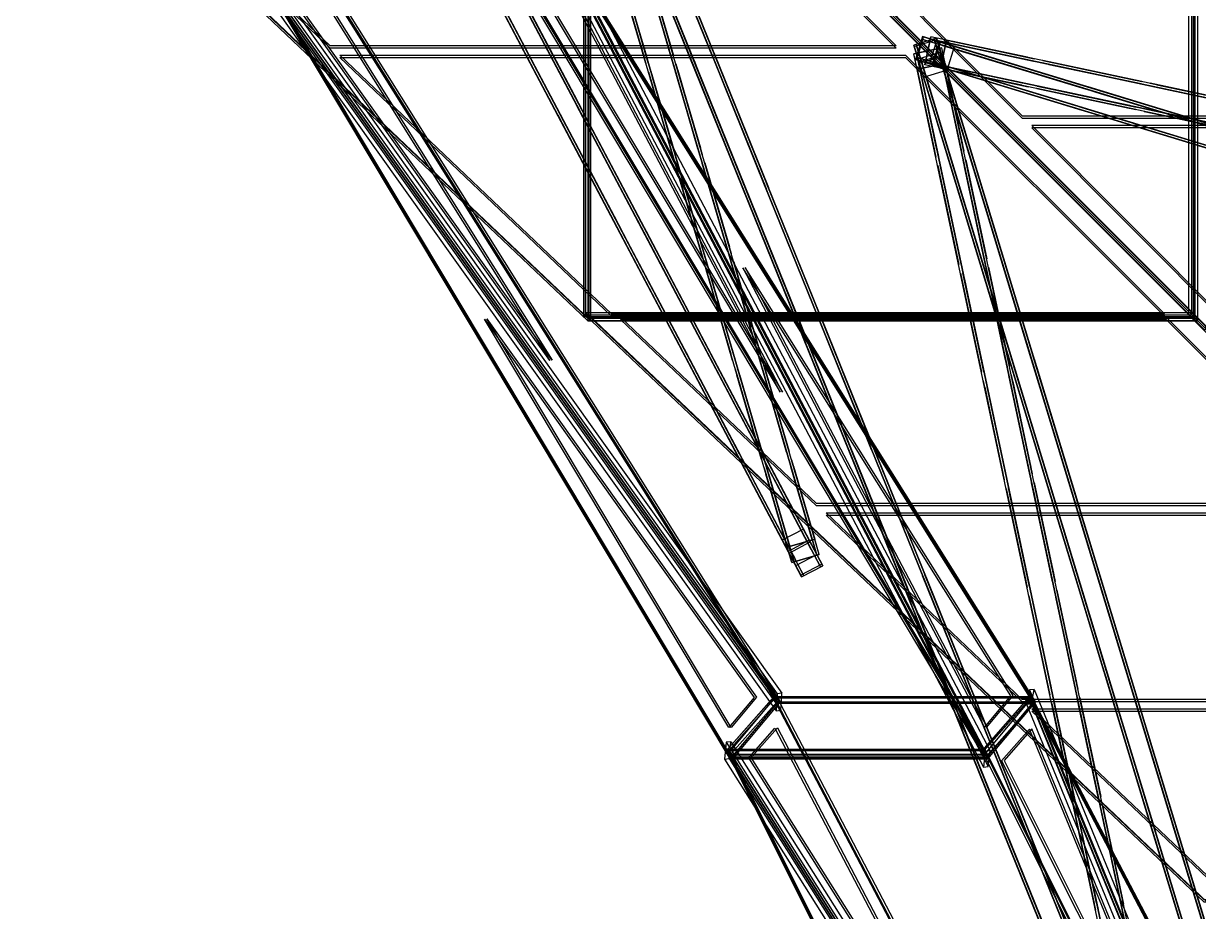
# Model space of a CAD drawing. Header units: millimetres. Extents: x -52000 to 48850, y -48850 to 51750.
# Drawn here: x -38587 to -31200, y 27494 to 33072 of the extents above; entities that cross this region are included whole.
import ezdxf

# ---------------------------------------------------------------- set-up
doc = ezdxf.new("R2010")
doc.units = ezdxf.units.MM
doc.layers.add('D-STR-STRC', color=7, linetype='Continuous', lineweight=25)

msp = doc.modelspace()

# ---------------------------------------------------------------- linework, layer by layer
at = {"layer": 'D-STR-STRC'}
for points in [[(-38100.8, 38218.2), (-38016.4, 38058.5), (-33576.7, 29658.8), (-33661.1, 29818.5)], [(-38086.7, 38225.7), (-38002.2, 38066), (-33562.6, 29666.3), (-33647, 29826)], [(-38219.3, 38155.6), (-38134.9, 37995.9), (-33695.2, 29596.2), (-33779.6, 29755.9)], [(-38205.1, 38163.1), (-38120.7, 38003.3), (-33681, 29603.7), (-33765.5, 29763.4)], [(-35281.1, 35399.7), (-35224.3, 35259.3), (-31240.5, 25418.6), (-31297.3, 25559)], [(-35266.3, 35405.7), (-35209.4, 35265.3), (-31225.6, 25424.6), (-31282.5, 25565)], [(-35405.3, 35349.4), (-35348.5, 35209), (-31364.7, 25368.3), (-31421.5, 25508.7)], [(-35390.5, 35355.4), (-35333.6, 35215), (-31349.8, 25374.3), (-31406.7, 25514.7)], [(-33600.1, 29731.9), (-33600.1, 29731.9), (-35236.3, 35328.1), (-35236.3, 35328.1)], [(-33742.1, 29690.3), (-33742.1, 29690.3), (-35378.4, 35286.6), (-35378.4, 35286.6)], [(-35066, 35066), (-35066, 31230.9), (-31230.9, 31230.9), (-31230.9, 35066)], [(-35055.1, 35055.1), (-35055.1, 31242.2), (-35035.1, 31242.2), (-35035.1, 35055.1)], [(-31242.2, 35055.1), (-35055.1, 35055.1), (-31165.2, 31165.2), (-27552.3, 31165.2)], [(-31242.2, 35040.2), (-35055.1, 35040.2), (-31165.2, 31150.3), (-27552.3, 31150.3)], [(-35054.4, 35054.4), (-35054.4, 31242.9), (-31242.9, 31242.9), (-31242.9, 35054.4)], [(-35039.5, 35039.5), (-35039.5, 31204.3), (-35019.5, 31204.3), (-35019.5, 35039.5)], [(-35038.8, 35038.8), (-35038.8, 31205), (-31205, 31205), (-31205, 35038.8)], [(-35033.9, 35033.9), (-35033.9, 31223.5), (-31223.5, 31223.5), (-31223.5, 35033.9)], [(-31242.2, 31242.2), (-31242.2, 35055.1), (-31262.2, 35055.1), (-31262.2, 31242.2)], [(-31204.3, 31204.3), (-31204.3, 35039.5), (-31224.3, 35039.5), (-31224.3, 31204.3)], [(-38586.9, 34586.7), (-34571.7, 34586.7), (-31204.3, 31219.3), (-35039.5, 31219.3)], [(-38586.9, 34571.7), (-34571.7, 34571.7), (-31204.3, 31204.3), (-35039.5, 31204.3)], [(-38367.5, 34557.2), (-34730.6, 34557.2), (-33101.8, 32932.5), (-36660, 32932.5)], [(-38367.5, 34542.2), (-34730.6, 34542.2), (-33101.8, 32917.5), (-36660, 32917.5)], [(-34594.4, 33703.4), (-34559, 33615.9), (-34255.5, 32866.2)], [(-34590, 33692.5), (-34286.5, 32942.8), (-34251, 32855.3)], [(-34579.6, 33709.4), (-34544.1, 33621.9), (-34240.7, 32872.2)], [(-34575.1, 33698.5), (-34271.6, 32948.8), (-34236.2, 32861.3)], [(-30169.8, 33727.9), (-33541.3, 33727.9), (-32309, 32492.4), (-28994.7, 32492.4)], [(-30169.8, 33712.9), (-33541.3, 33712.9), (-32309, 32477.5), (-28994.7, 32477.5)], [(-37025.7, 33268), (-36864.5, 33624.6), (-33845.4, 28809.4)], [(-37010.6, 33269.7), (-36849.3, 33626.3), (-33830.2, 28811.1)], [(-35259.7, 33622.9), (-35420.9, 33266.3), (-32539.3, 28451.1)], [(-35244.5, 33624.6), (-35405.7, 33268), (-32524.1, 28452.8)], [(-35259.7, 33623.2), (-32539.3, 28451.4), (-32240.5, 28808)], [(-35244.5, 33624.6), (-32524.1, 28452.8), (-32225.4, 28809.4)], [(-34718.6, 33653.1), (-34683.2, 33565.6), (-34379.7, 32816)], [(-34714.2, 33642.2), (-34410.7, 32892.5), (-34375.3, 32805)], [(-34703.8, 33659.1), (-34668.3, 33571.6), (-34364.9, 32822)], [(-34699.3, 33648.2), (-34395.9, 32898.5), (-34360.4, 32811)], [(-36932, 33274.2), (-36848.2, 33459.6), (-35278.3, 30955.7)], [(-36916.9, 33275.9), (-36833, 33461.3), (-35263.1, 30957.4)], [(-35245, 33445), (-35328.8, 33259.6), (-33830.4, 30755.7)], [(-35229.8, 33446.7), (-35313.6, 33261.2), (-33815.2, 30757.3)], [(-34686, 32861.6), (-34840.6, 33390.3), (-34840.6, 33390.3)], [(-34670.7, 32866.1), (-34825.2, 33394.8), (-34825.2, 33394.8)], [(-34528.6, 32907.6), (-34683.2, 33436.3), (-34683.2, 33436.3)], [(-34516.8, 32867.3), (-34516.8, 32867.3), (-34671.4, 33396)], [(-34513.3, 32912.1), (-34667.8, 33440.8), (-34667.8, 33440.8)], [(-34501.5, 32871.8), (-34501.5, 32871.8), (-34656.1, 33400.5)], [(-34674.2, 32821.3), (-34674.2, 32821.3), (-34828.8, 33350)], [(-34658.9, 32825.8), (-34658.9, 32825.8), (-34813.5, 33354.5)], [(-37025.7, 33268), (-33845.4, 28809.4), (-34144.1, 28452.8)], [(-37010.6, 33269.3), (-33830.2, 28810.7), (-34128.9, 28454.1)], [(-35480.2, 33260.1), (-35427.6, 33160.6), (-35090.4, 32522.7)], [(-35477.2, 33254.4), (-35140, 32616.5), (-35087.4, 32517)], [(-35466.1, 33267.6), (-35413.4, 33168), (-35076.3, 32530.2)], [(-35463, 33261.9), (-35125.9, 32624), (-35073.3, 32524.5)], [(-35598.7, 33197.5), (-35546, 33097.9), (-35208.9, 32460.1)], [(-35595.6, 33191.8), (-35258.5, 32553.9), (-35205.9, 32454.4)], [(-35584.5, 33205), (-35531.9, 33105.4), (-35194.8, 32467.6)], [(-35581.5, 33199.3), (-35244.4, 32561.4), (-35191.7, 32461.8)], [(-32846.5, 32979.5), (-32990, 32935.9), (-32987.7, 32928.3), (-32844.2, 32972)], [(-32846.5, 32979.5), (-32990, 32935.9), (-32955.5, 32822.4), (-32812, 32866)], [(-32935.9, 32990), (-32979.5, 32846.5), (-32972, 32844.2), (-32928.3, 32987.7)], [(-32935.9, 32990), (-32979.5, 32846.5), (-32866, 32812), (-32822.4, 32955.5)], [(-32940.6, 32974.7), (-32827.1, 32940.2), (-21148.3, 29390.2), (-21261.8, 29424.8)], [(-32935.9, 32990), (-32822.4, 32955.5), (-21143.7, 29405.6), (-21257.2, 29440.1)], [(-32919.7, 32812.9), (-32882.3, 32989), (-32882.3, 32989), (-32919.7, 32812.9)], [(-32848, 32963.3), (-32891.7, 32819.8), (-32778.2, 32785.3), (-32734.5, 32928.8)], [(-25451.3, 31396), (-25451.3, 31396), (-32885.6, 32973.4), (-32885.6, 32973.4)], [(-32830, 32957.8), (-32873.6, 32814.3), (-32866, 32812), (-32822.4, 32955.5)], [(-32861.8, 32974.9), (-32827.3, 32861.4), (-29277.3, 21182.6), (-29311.9, 21296.1)], [(-32846.5, 32979.5), (-32812, 32866), (-29262, 21187.3), (-29296.5, 21300.8)], [(-32821.8, 32792.2), (-32784.5, 32968.3), (-32784.5, 32968.3), (-32821.8, 32792.2)], [(-32820.4, 32954.9), (-32749.7, 32933.4), (-31917.5, 32680.4)], [(-32803.9, 32949.9), (-31971.7, 32696.9), (-31901, 32675.4)], [(-32277.8, 32844.4), (-32787.8, 32952.6), (-32787.8, 32952.6)], [(-32274.4, 32860), (-32784.5, 32968.3), (-32784.5, 32968.3)], [(-32233.3, 32851.3), (-32233.3, 32851.3), (-32743.4, 32959.5)], [(-36598, 32873.5), (-33042.7, 32873.5), (-31413.9, 31248.8), (-34890.5, 31248.8)], [(-34262.4, 32883.4), (-34227, 32795.8), (-33923.5, 32046.2)], [(-34258, 32872.4), (-33954.5, 32122.8), (-33919.1, 32035.2)], [(-34247.6, 32889.4), (-34212.1, 32801.8), (-33908.7, 32052.2)], [(-34243.1, 32878.4), (-33939.7, 32128.8), (-33904.2, 32041.2)], [(-32990, 32935.9), (-32955.5, 32822.4), (-29405.6, 21143.7), (-29440.1, 21257.2)], [(-32989, 32882.3), (-32812.9, 32919.7), (-32812.9, 32919.7), (-32989, 32882.3)], [(-32974.7, 32940.6), (-32940.2, 32827.1), (-29390.2, 21148.3), (-29424.8, 21261.8)], [(-31396, 25451.3), (-31396, 25451.3), (-32973.4, 32885.6), (-32973.4, 32885.6)], [(-32819.8, 32891.7), (-32963.3, 32848), (-32928.8, 32734.5), (-32785.3, 32778.2)], [(-32814.3, 32873.6), (-32957.8, 32830), (-32955.5, 32822.4), (-32812, 32866)], [(-31251.2, 25482), (-31251.2, 25482), (-32828.6, 32916.3), (-32828.6, 32916.3)], [(-32825.1, 32939.6), (-32754.3, 32918.1), (-31922.1, 32665.1)], [(-32808.6, 32934.5), (-31976.4, 32681.6), (-31905.6, 32660.1)], [(-32236.7, 32835.7), (-32236.7, 32835.7), (-32746.7, 32943.9)], [(-36598, 32858.5), (-33042.7, 32858.5), (-31413.9, 31233.8), (-34890.5, 31233.8)], [(-34346.8, 32285.8), (-34501.4, 32814.5), (-34501.4, 32814.5)], [(-34331.4, 32290.3), (-34486, 32819), (-34486, 32819)], [(-34386.6, 32833.1), (-34351.2, 32745.6), (-34047.7, 31995.9)], [(-34382.2, 32822.1), (-34078.7, 32072.5), (-34043.3, 31984.9)], [(-34371.8, 32839.1), (-34336.4, 32751.6), (-34032.9, 32001.9)], [(-34367.4, 32828.1), (-34063.9, 32078.5), (-34028.4, 31991)], [(-32979.5, 32846.5), (-32866, 32812), (-21187.3, 29262), (-21300.8, 29296.5)], [(-32974.9, 32861.8), (-32861.4, 32827.3), (-21182.6, 29277.3), (-21296.1, 29311.9)], [(-32968.3, 32784.5), (-32792.2, 32821.8), (-32792.2, 32821.8), (-32968.3, 32784.5)], [(-32954.9, 32820.4), (-32933.4, 32749.7), (-32680.4, 31917.5)], [(-32949.9, 32803.9), (-32696.9, 31971.7), (-32675.4, 31901)], [(-32939.6, 32825.1), (-32918.1, 32754.3), (-32665.1, 31922.1)], [(-32934.5, 32808.6), (-32681.6, 31976.4), (-32660.1, 31905.6)], [(-25482, 31251.2), (-25482, 31251.2), (-32916.3, 32828.6), (-32916.3, 32828.6)], [(-32864, 32811.4), (-32793.3, 32789.9), (-31961.1, 32536.9)], [(-32859.4, 32826.7), (-32788.6, 32805.2), (-31956.4, 32552.2)], [(-32847.5, 32806.3), (-32015.3, 32553.4), (-31944.6, 32531.9)], [(-32842.9, 32821.6), (-32010.7, 32568.7), (-31939.9, 32547.2)], [(-32826.7, 32859.4), (-32805.2, 32788.6), (-32552.2, 31956.4)], [(-32821.6, 32842.9), (-32568.7, 32010.7), (-32547.2, 31939.9)], [(-32308.5, 32699.6), (-32818.5, 32807.8), (-32818.5, 32807.8)], [(-32811.4, 32864), (-32789.9, 32793.3), (-32536.9, 31961.1)], [(-32699.6, 32308.5), (-32807.8, 32818.5), (-32807.8, 32818.5)], [(-32806.3, 32847.5), (-32553.4, 32015.3), (-32531.9, 31944.6)], [(-32684, 32311.8), (-32792.2, 32821.8), (-32792.2, 32821.8)], [(-32267.4, 32690.9), (-32267.4, 32690.9), (-32777.4, 32799.1)], [(-31601.9, 32701), (-32182.9, 32824.3), (-32182.9, 32824.3)], [(-31598.6, 32716.6), (-32179.5, 32839.9), (-32179.5, 32839.9)], [(-31560.8, 32692.3), (-31560.8, 32692.3), (-32141.8, 32815.5)], [(-31557.5, 32707.9), (-31557.5, 32707.9), (-32138.5, 32831.2)], [(-34504.2, 32239.8), (-34658.8, 32768.5), (-34658.8, 32768.5)], [(-34492.4, 32199.5), (-34492.4, 32199.5), (-34647, 32728.2)], [(-34488.9, 32244.3), (-34643.4, 32773), (-34643.4, 32773)], [(-34477.1, 32204), (-34477.1, 32204), (-34631.7, 32732.7)], [(-34335, 32245.5), (-34335, 32245.5), (-34489.6, 32774.2)], [(-34319.7, 32250), (-34319.7, 32250), (-34474.2, 32778.7)], [(-32860, 32274.4), (-32968.3, 32784.5), (-32968.3, 32784.5)], [(-32851.3, 32233.3), (-32851.3, 32233.3), (-32959.5, 32743.4)], [(-32844.4, 32277.8), (-32952.6, 32787.8), (-32952.6, 32787.8)], [(-32835.7, 32236.7), (-32835.7, 32236.7), (-32943.9, 32746.7)], [(-32311.8, 32684), (-32821.8, 32792.2), (-32821.8, 32792.2)], [(-32690.9, 32267.4), (-32690.9, 32267.4), (-32799.1, 32777.4)], [(-32675.2, 32270.7), (-32675.2, 32270.7), (-32783.5, 32780.7)], [(-32270.7, 32675.2), (-32270.7, 32675.2), (-32780.7, 32783.5)], [(-31635.9, 32540.6), (-32216.9, 32663.8), (-32216.9, 32663.8)], [(-31632.6, 32556.2), (-32213.6, 32679.5), (-32213.6, 32679.5)], [(-31594.9, 32531.8), (-31594.9, 32531.8), (-32175.8, 32655.1)], [(-31591.5, 32547.5), (-31591.5, 32547.5), (-32172.5, 32670.8)], [(-31915.6, 32663.1), (-31844.8, 32641.6), (-30948.9, 32369.3)], [(-31910.9, 32678.4), (-31840.1, 32656.9), (-30944.2, 32384.6)], [(-31899, 32658.1), (-31003.1, 32385.8), (-30932.4, 32364.3)], [(-31894.4, 32673.4), (-30998.5, 32401.1), (-30927.7, 32379.6)], [(-30926.1, 32557.6), (-31507, 32680.9), (-31507, 32680.9)], [(-30922.7, 32573.2), (-31503.7, 32696.5), (-31503.7, 32696.5)], [(-30885, 32548.9), (-30885, 32548.9), (-31465.9, 32672.1)], [(-30881.7, 32564.5), (-30881.7, 32564.5), (-31462.6, 32687.8)], [(-35214.6, 32505), (-35161.9, 32405.5), (-34824.8, 31767.6)], [(-35110.2, 32560.2), (-35057.6, 32460.6), (-34720.5, 31822.7)], [(-35107.2, 32554.4), (-34770.1, 31916.6), (-34717.4, 31817)], [(-35096.1, 32567.6), (-35043.5, 32468.1), (-34706.3, 31830.2)], [(-35093.1, 32561.9), (-34755.9, 31924), (-34703.3, 31824.5)], [(-31954.5, 32534.9), (-31883.8, 32513.4), (-30987.9, 32241.1)], [(-31949.9, 32550.2), (-31879.1, 32528.7), (-30983.2, 32256.4)], [(-31938, 32529.9), (-31042.1, 32257.6), (-30971.4, 32236.1)], [(-31933.4, 32545.2), (-31037.5, 32272.9), (-30966.7, 32251.4)], [(-30960.1, 32397.2), (-31541.1, 32520.4), (-31541.1, 32520.4)], [(-30956.8, 32412.8), (-31537.7, 32536.1), (-31537.7, 32536.1)], [(-30919, 32388.4), (-30919, 32388.4), (-31500, 32511.7)], [(-30915.7, 32404.1), (-30915.7, 32404.1), (-31496.7, 32527.4)], [(-35228.7, 32497.5), (-35176.1, 32398), (-34838.9, 31760.1)], [(-35225.7, 32491.8), (-34888.5, 31854), (-34835.9, 31754.4)], [(-35211.5, 32499.3), (-34874.4, 31861.4), (-34821.8, 31761.9)], [(-28936.5, 32431.2), (-32248, 32431.2), (-31015.7, 31195.8), (-27761.4, 31195.8)], [(-28936.5, 32416.3), (-32248, 32416.3), (-31015.7, 31180.9), (-27761.4, 31180.9)], [(-32556.2, 31632.6), (-32679.5, 32213.6), (-32679.5, 32213.6)], [(-32540.6, 31635.9), (-32663.8, 32216.9), (-32663.8, 32216.9)], [(-34322.4, 31618), (-34477, 32146.7), (-34477, 32146.7)], [(-34307, 31622.5), (-34461.6, 32151.2), (-34461.6, 32151.2)], [(-34165, 31664), (-34319.6, 32192.7), (-34319.6, 32192.7)], [(-34153.2, 31623.7), (-34153.2, 31623.7), (-34307.8, 32152.4)], [(-34149.6, 31668.5), (-34304.2, 32197.2), (-34304.2, 32197.2)], [(-34137.8, 31628.2), (-34137.8, 31628.2), (-34292.4, 32156.9)], [(-32716.6, 31598.6), (-32839.9, 32179.5), (-32839.9, 32179.5)], [(-32707.9, 31557.5), (-32707.9, 31557.5), (-32831.2, 32138.5)], [(-32701, 31601.9), (-32824.3, 32182.9), (-32824.3, 32182.9)], [(-32692.3, 31560.8), (-32692.3, 31560.8), (-32815.5, 32141.8)], [(-32547.5, 31591.5), (-32547.5, 31591.5), (-32670.8, 32172.5)], [(-32531.8, 31594.9), (-32531.8, 31594.9), (-32655.1, 32175.8)], [(-34310.6, 31577.7), (-34310.6, 31577.7), (-34465.2, 32106.4)], [(-34295.3, 31582.2), (-34295.3, 31582.2), (-34449.8, 32110.9)], [(-33930.4, 32063.3), (-33895, 31975.8), (-33591.5, 31226.1)], [(-33915.6, 32069.3), (-33880.2, 31981.8), (-33576.7, 31232.1)], [(-33911.2, 32058.4), (-33607.7, 31308.7), (-33572.3, 31221.2)], [(-34054.6, 32013), (-34019.2, 31925.5), (-33715.7, 31175.8)], [(-34050.2, 32002.1), (-33746.7, 31252.4), (-33711.3, 31164.9)], [(-34039.8, 32019), (-34004.4, 31931.5), (-33700.9, 31181.8)], [(-34035.4, 32008.1), (-33731.9, 31258.4), (-33696.5, 31170.9)], [(-33926, 32052.4), (-33622.5, 31302.7), (-33587.1, 31215.2)], [(-32678.4, 31910.9), (-32656.9, 31840.1), (-32384.6, 30944.2)], [(-32663.1, 31915.6), (-32641.6, 31844.8), (-32369.3, 30948.9)], [(-32550.2, 31949.9), (-32528.7, 31879.1), (-32256.4, 30983.2)], [(-32545.2, 31933.4), (-32272.9, 31037.5), (-32251.4, 30966.7)], [(-32534.9, 31954.5), (-32513.4, 31883.8), (-32241.1, 30987.9)], [(-32529.9, 31938), (-32257.6, 31042.1), (-32236.1, 30971.4)], [(-34740.3, 31860.2), (-34687.6, 31760.6), (-34350.5, 31122.8)], [(-34737.2, 31854.5), (-34400.1, 31216.6), (-34347.5, 31117)], [(-34726.1, 31867.7), (-34673.5, 31768.1), (-34336.3, 31130.2)], [(-34723.1, 31861.9), (-34385.9, 31224.1), (-34333.3, 31124.5)], [(-32673.4, 31894.4), (-32401.1, 30998.5), (-32379.6, 30927.7)], [(-32658.1, 31899), (-32385.8, 31003.1), (-32364.3, 30932.4)], [(-34858.7, 31797.6), (-34806.1, 31698), (-34469, 31060.1)], [(-34855.7, 31791.8), (-34518.6, 31154), (-34465.9, 31054.4)], [(-34844.6, 31805), (-34792, 31705.5), (-34454.8, 31067.6)], [(-34841.6, 31799.3), (-34504.4, 31161.5), (-34451.8, 31061.9)], [(-33983.2, 31042.2), (-34137.8, 31570.9), (-34137.8, 31570.9)], [(-33967.8, 31046.7), (-34122.4, 31575.4), (-34122.4, 31575.4)], [(-32397.2, 30960.1), (-32520.4, 31541.1), (-32520.4, 31541.1)], [(-34140.6, 30996.2), (-34295.2, 31524.9), (-34295.2, 31524.9)], [(-34128.8, 30955.9), (-34128.8, 30955.9), (-34283.4, 31484.6)], [(-34125.2, 31000.7), (-34279.8, 31529.4), (-34279.8, 31529.4)], [(-34113.5, 30960.4), (-34113.5, 30960.4), (-34268, 31489.1)], [(-33971.4, 31001.9), (-33971.4, 31001.9), (-34126, 31530.6)], [(-33956, 31006.4), (-33956, 31006.4), (-34110.6, 31535.1)], [(-34065, 31537.6), (-32546.3, 28650.5), (-32379.6, 28849.6)], [(-34049.8, 31539), (-32531.2, 28651.9), (-32364.4, 28850.9)], [(-32573.2, 30922.7), (-32696.5, 31503.7), (-32696.5, 31503.7)], [(-32557.6, 30926.1), (-32680.9, 31507), (-32680.9, 31507)], [(-32412.8, 30956.8), (-32536.1, 31537.7), (-32536.1, 31537.7)], [(-32404.1, 30915.7), (-32404.1, 30915.7), (-32527.4, 31496.7)], [(-32388.4, 30919), (-32388.4, 30919), (-32511.7, 31500)], [(-32564.5, 30881.7), (-32564.5, 30881.7), (-32687.8, 31462.6)], [(-32548.9, 30885), (-32548.9, 30885), (-32672.1, 31465.9)], [(-35055.1, 31257.2), (-31242.2, 31257.2), (-27552.3, 27567.3), (-31165.2, 27567.3)], [(-33583.6, 31249.3), (-33548.2, 31161.7), (-33244.7, 30412.1)], [(-35688.4, 31215.2), (-33993.7, 28839.4), (-34152.9, 28649.4)], [(-35673.3, 31216.5), (-33978.6, 28840.7), (-34137.7, 28650.7)], [(-35055.1, 31242.2), (-31242.2, 31242.2), (-27552.3, 27552.3), (-31165.2, 27552.3)], [(-34834.4, 31228), (-31402.9, 31228), (-30228.2, 30056.5), (-33602.5, 30056.5)], [(-34834.4, 31213), (-31402.9, 31213), (-30228.2, 30041.4), (-33602.5, 30041.4)], [(-33722.7, 31193), (-33687.2, 31105.4), (-33383.7, 30355.8)], [(-33718.2, 31182), (-33414.7, 30432.4), (-33379.3, 30344.8)], [(-33707.8, 31199), (-33672.4, 31111.4), (-33368.9, 30361.8)], [(-33703.4, 31188), (-33399.9, 30438.4), (-33364.5, 30350.8)], [(-33598.5, 31243.3), (-33563, 31155.7), (-33259.5, 30406.1)], [(-33594, 31232.3), (-33290.5, 30482.6), (-33255.1, 30395.1)], [(-33579.2, 31238.3), (-33275.7, 30488.6), (-33240.3, 30401.1)], [(-34474.6, 31105.1), (-34422, 31005.5), (-34084.8, 30367.6)], [(-34471.6, 31099.3), (-34134.4, 30461.5), (-34081.8, 30361.9)], [(-34370.3, 31160.2), (-34317.7, 31060.6), (-33980.5, 30422.8)], [(-34367.3, 31154.5), (-34030.1, 30516.6), (-33977.5, 30417.1)], [(-34356.1, 31167.7), (-34303.5, 31068.1), (-33966.4, 30430.3)], [(-34353.1, 31162), (-34016, 30524.1), (-33963.3, 30424.5)], [(-34488.8, 31097.6), (-34436.1, 30998), (-34099, 30360.2)], [(-34485.7, 31091.9), (-34148.6, 30454), (-34096, 30354.4)], [(-33786, 30424.9), (-33940.6, 30953.6), (-33940.6, 30953.6)], [(-32254.4, 30976.6), (-32232.9, 30905.9), (-31960.6, 30010)], [(-32249.4, 30960.1), (-31977, 30064.2), (-31955.5, 29993.5)], [(-32239.1, 30981.3), (-32217.6, 30910.5), (-31945.2, 30014.6)], [(-32234.1, 30964.8), (-31961.7, 30068.9), (-31940.2, 29998.1)], [(-33958.8, 30374.4), (-34113.4, 30903.1), (-34113.4, 30903.1)], [(-33943.4, 30378.9), (-34098, 30907.6), (-34098, 30907.6)], [(-33801.4, 30420.4), (-33956, 30949.1), (-33956, 30949.1)], [(-33789.6, 30380.1), (-33789.6, 30380.1), (-33944.2, 30908.8)], [(-33774.2, 30384.6), (-33774.2, 30384.6), (-33928.8, 30913.3)], [(-32382.6, 30937.7), (-32361.1, 30866.9), (-32088.8, 29971)], [(-32377.6, 30921.2), (-32105.2, 30025.3), (-32083.7, 29954.5)], [(-32367.3, 30942.3), (-32345.8, 30871.6), (-32073.5, 29975.7)], [(-32362.3, 30925.8), (-32089.9, 30029.9), (-32068.4, 29959.2)], [(-33947, 30334.1), (-33947, 30334.1), (-34101.6, 30862.8)], [(-33931.6, 30338.5), (-33931.6, 30338.5), (-34086.2, 30867.2)], [(-32429.8, 30246.9), (-32553.1, 30827.9), (-32553.1, 30827.9)], [(-32414.2, 30250.2), (-32537.5, 30831.2), (-32537.5, 30831.2)], [(-32269.4, 30280.9), (-32392.7, 30861.9), (-32392.7, 30861.9)], [(-32260.7, 30239.8), (-32260.7, 30239.8), (-32384, 30820.8)], [(-32253.8, 30284.3), (-32377, 30865.2), (-32377, 30865.2)], [(-32245, 30243.2), (-32245, 30243.2), (-32368.3, 30824.1)], [(-32421.1, 30205.8), (-32421.1, 30205.8), (-32544.4, 30786.8)], [(-32405.5, 30209.1), (-32405.5, 30209.1), (-32528.7, 30790.1)], [(-34000.3, 30460.2), (-33947.7, 30360.7), (-33637.6, 29774)], [(-33997.3, 30454.5), (-33687.2, 29867.8), (-33634.6, 29768.3)], [(-33986.2, 30467.7), (-33933.5, 30368.2), (-33623.4, 29781.5)], [(-33983.1, 30462), (-33673, 29875.3), (-33620.4, 29775.7)], [(-34118.8, 30397.6), (-34066.2, 30298.1), (-33756.1, 29711.4)], [(-34115.8, 30391.9), (-33805.7, 29805.2), (-33753, 29705.6)], [(-34104.6, 30405.1), (-34052, 30305.5), (-33741.9, 29718.8)], [(-34101.6, 30399.4), (-33791.5, 29812.7), (-33738.9, 29713.1)], [(-33390.7, 30372.9), (-33355.2, 30285.4), (-33051.8, 29535.7)], [(-33386.2, 30362), (-33082.8, 29612.3), (-33047.3, 29524.8)], [(-33375.8, 30378.9), (-33340.4, 30291.4), (-33036.9, 29541.7)], [(-33371.4, 30368), (-33067.9, 29618.3), (-33032.5, 29530.8)], [(-33266.5, 30423.2), (-33231, 30335.7), (-32927.6, 29586)], [(-33262, 30412.2), (-32958.6, 29662.6), (-32923.1, 29575.1)], [(-33251.6, 30429.2), (-33216.2, 30341.7), (-32912.7, 29592)], [(-33247.2, 30418.2), (-32943.7, 29668.6), (-32908.3, 29581.1)], [(-33782, 29826.6), (-33916.2, 30285.8), (-33916.2, 30285.8)], [(-33639.9, 29868.2), (-33774.2, 30327.3), (-33774.2, 30327.3)], [(-33628.1, 29827.9), (-33628.1, 29827.9), (-33762.4, 30287)], [(-33624.6, 29872.7), (-33758.8, 30331.8), (-33758.8, 30331.8)], [(-33612.8, 29832.3), (-33612.8, 29832.3), (-33747, 30291.5)], [(-33797.3, 29822.1), (-33931.6, 30281.3), (-33931.6, 30281.3)], [(-33785.5, 29781.8), (-33785.5, 29781.8), (-33919.8, 30241)], [(-33770.2, 29786.3), (-33770.2, 29786.3), (-33904.4, 30245.4)], [(-32286.4, 29571), (-32409.7, 30152), (-32409.7, 30152)], [(-32270.8, 29574.4), (-32394.1, 30155.3), (-32394.1, 30155.3)], [(-32126, 29605.1), (-32249.3, 30186), (-32249.3, 30186)], [(-32117.3, 29564), (-32117.3, 29564), (-32240.6, 30145)], [(-32110.4, 29608.4), (-32233.6, 30189.4), (-32233.6, 30189.4)], [(-32101.6, 29567.3), (-32101.6, 29567.3), (-32224.9, 30148.3)], [(-32277.7, 29530), (-32277.7, 29530), (-32401, 30110.9)], [(-32262.1, 29533.3), (-32262.1, 29533.3), (-32385.3, 30114.2)], [(-33541.1, 29998.1), (-30169.6, 29998.1), (-28994.9, 28826.5), (-32309.2, 28826.5)], [(-31958.6, 30003.4), (-31937, 29932.7), (-31664.7, 29036.8)], [(-31943.2, 30008.1), (-31921.7, 29937.3), (-31649.4, 29041.4)], [(-31938.2, 29991.6), (-31665.9, 29095.7), (-31644.4, 29024.9)], [(-33541.1, 29983), (-30169.6, 29983), (-28994.9, 28811.5), (-32309.2, 28811.5)], [(-32086.8, 29964.4), (-32065.3, 29893.7), (-31792.9, 28997.8)], [(-32081.7, 29947.9), (-31809.4, 29052), (-31787.9, 28981.3)], [(-32071.5, 29969.1), (-32049.9, 29898.3), (-31777.6, 29002.4)], [(-32066.4, 29952.6), (-31794.1, 29056.7), (-31772.6, 28985.9)], [(-31953.5, 29986.9), (-31681.2, 29091), (-31659.7, 29020.2)], [(-33684.3, 29896.6), (-33816.9, 29826.5), (-33732.5, 29666.8), (-33599.9, 29736.9)], [(-33785.5, 29781.8), (-33612.8, 29832.3), (-33612.8, 29832.3), (-33785.5, 29781.8)], [(-33647, 29826), (-33779.6, 29755.9), (-33774, 29745.3), (-33641.4, 29815.4)], [(-33647, 29826), (-33779.6, 29755.9), (-33695.2, 29596.2), (-33562.6, 29666.3)], [(-33757.5, 29685.9), (-33584.7, 29736.4), (-33584.7, 29736.4), (-33757.5, 29685.9)], [(-33568.2, 29676.9), (-33700.8, 29606.9), (-33695.2, 29596.2), (-33562.6, 29666.3)], [(-33058.7, 29552.9), (-33023.3, 29465.3), (-32719.8, 28715.7)], [(-33043.9, 29558.9), (-33008.4, 29471.3), (-32705, 28721.7)], [(-33039.4, 29547.9), (-32735.9, 28798.2), (-32700.5, 28710.7)], [(-32934.5, 29603.1), (-32899.1, 29515.6), (-32595.6, 28766)], [(-32930.1, 29592.2), (-32626.6, 28842.5), (-32591.1, 28755)], [(-32919.7, 29609.1), (-32884.2, 29521.6), (-32580.7, 28772)], [(-32915.2, 29598.2), (-32611.7, 28848.5), (-32576.3, 28761)], [(-33054.3, 29541.9), (-32750.8, 28792.2), (-32715.3, 28704.7)], [(-32143, 28895.2), (-32266.3, 29476.2), (-32266.3, 29476.2)], [(-32127.4, 28898.5), (-32250.7, 29479.5), (-32250.7, 29479.5)], [(-31982.6, 28929.2), (-32105.9, 29510.2), (-32105.9, 29510.2)], [(-31967, 28932.6), (-32090.2, 29513.5), (-32090.2, 29513.5)], [(-32134.3, 28854.1), (-32134.3, 28854.1), (-32257.6, 29435.1)], [(-32118.7, 28857.4), (-32118.7, 28857.4), (-32241.9, 29438.4)], [(-31973.9, 28888.2), (-31973.9, 28888.2), (-32097.2, 29469.1)], [(-31958.2, 28891.5), (-31958.2, 28891.5), (-32081.5, 29472.4)], [(-31662.7, 29030.2), (-31641.2, 28959.4), (-31368.9, 28063.5)], [(-31647.4, 29034.8), (-31625.9, 28964.1), (-31353.6, 28068.2)], [(-31790.9, 28991.2), (-31769.4, 28920.5), (-31497.1, 28024.6)], [(-31785.9, 28974.7), (-31513.6, 28078.8), (-31492.1, 28008)], [(-31775.6, 28995.9), (-31754.1, 28925.1), (-31481.8, 28029.2)], [(-31770.6, 28979.4), (-31498.3, 28083.5), (-31476.8, 28012.7)], [(-31657.7, 29013.7), (-31385.4, 28117.8), (-31363.9, 28047)], [(-31642.4, 29018.3), (-31370.1, 28122.4), (-31348.6, 28051.7)], [(-32263.1, 28886), (-32281.2, 28797), (-32250.8, 28799.3), (-32232.7, 28888.4)], [(-34168, 28504.9), (-33869.3, 28843.3), (-31342.1, 24022.9)], [(-34167.2, 28505.1), (-32548.8, 28505.1), (-32250.2, 28843.1), (-33868.5, 28843.1)], [(-34161.3, 28483.1), (-32542.9, 28483.1), (-32245.2, 28839.4), (-33863.5, 28839.3)], [(-34152.8, 28506.2), (-33854.1, 28844.5), (-31326.9, 24024.2)], [(-34150.1, 28471.1), (-32531.8, 28471.1), (-32232.4, 28809.1), (-33850.7, 28809.1)], [(-34143.2, 28453), (-32524.9, 28453), (-32226.3, 28809.2), (-33844.6, 28809.2)], [(-33874.6, 28837.3), (-32254.6, 28837.3), (-32249.3, 28843.3), (-33869.3, 28843.3)], [(-33825.8, 28758), (-33819.4, 28865.3), (-33849.8, 28862.3), (-33856.2, 28755)], [(-33850.8, 28803), (-32230.8, 28803), (-32225.4, 28809.4), (-33845.4, 28809.4)], [(-32264.5, 28842), (-32563.2, 28503.6), (-30147.5, 23683.3)], [(-32249.3, 28843.3), (-32548, 28504.9), (-30132.3, 23684.6)], [(-32264.5, 28842.1), (-30147.5, 23683.4), (-29737.3, 24021.8)], [(-32249.3, 28843.3), (-30132.3, 23684.6), (-29722.1, 24022.9)], [(-31839.2, 28253.4), (-31962.5, 28834.4), (-31962.5, 28834.4)], [(-31823.6, 28256.7), (-31946.8, 28837.7), (-31946.8, 28837.7)], [(-32711.9, 28738.8), (-32676.4, 28651.3), (-32373, 27901.6)], [(-32602.5, 28783.1), (-32567.1, 28695.5), (-32263.6, 27945.9)], [(-32598.1, 28772.1), (-32294.6, 28022.5), (-32259.2, 27934.9)], [(-32587.7, 28789.1), (-32552.2, 28701.6), (-32248.8, 27951.9)], [(-32583.2, 28778.1), (-32279.8, 28028.5), (-32244.3, 27940.9)], [(-32247.8, 28768.1), (-28936.3, 28768.1), (-27761.6, 27596.5), (-31015.9, 27596.5)], [(-32247.8, 28753.1), (-28936.3, 28753.1), (-27761.6, 27581.5), (-31015.9, 27581.5)], [(-31999.6, 28219.4), (-32122.9, 28800.3), (-32122.9, 28800.3)], [(-31990.9, 28178.3), (-31990.9, 28178.3), (-32114.2, 28759.2)], [(-31984, 28222.7), (-32107.3, 28803.6), (-32107.3, 28803.6)], [(-31975.3, 28181.6), (-31975.3, 28181.6), (-32098.5, 28762.6)], [(-31830.5, 28212.3), (-31830.5, 28212.3), (-31953.8, 28793.3)], [(-31814.8, 28215.6), (-31814.8, 28215.6), (-31938.1, 28796.6)], [(-32726.7, 28732.8), (-32691.3, 28645.3), (-32387.8, 27895.6)], [(-32722.3, 28721.8), (-32418.8, 27972.2), (-32383.4, 27884.7)], [(-32707.4, 28727.8), (-32404, 27978.2), (-32368.5, 27890.7)], [(-34026.8, 28460.4), (-33862.8, 28646.1), (-32475.7, 26000.3)], [(-34011.6, 28461.7), (-33847.6, 28647.4), (-32460.5, 26001.6)], [(-32262.6, 28640.1), (-32438.2, 28441.1), (-31017.8, 25606.8)], [(-32247.4, 28641.3), (-32423, 28442.4), (-31002.6, 25608.1)], [(-34150.2, 28454.2), (-34140.2, 28559.2), (-34170.6, 28556.8), (-34180.6, 28451.8)], [(-32542.7, 28510.9), (-34162.7, 28510.9), (-34168, 28504.9), (-32548, 28504.9)], [(-34168, 28504.9), (-31342.1, 24022.9), (-31752.3, 23684.6)], [(-34152.8, 28506), (-31326.9, 24024), (-31737.1, 23685.7)], [(-32518.7, 28459.2), (-34138.7, 28459.2), (-34144.1, 28452.8), (-32524.1, 28452.8)], [(-32540.8, 28499.5), (-32552.9, 28401.6), (-32522.6, 28404.6), (-32510.4, 28502.5)], [(-31695.8, 27577.6), (-31819.1, 28158.5), (-31819.1, 28158.5)], [(-31680.2, 27580.9), (-31803.4, 28161.8), (-31803.4, 28161.8)], [(-31856.2, 27543.5), (-31979.5, 28124.5), (-31979.5, 28124.5)], [(-31847.5, 27502.4), (-31847.5, 27502.4), (-31970.8, 28083.4)], [(-31840.6, 27546.8), (-31963.9, 28127.8), (-31963.9, 28127.8)], [(-31831.9, 27505.7), (-31831.9, 27505.7), (-31955.1, 28086.7)], [(-31687.1, 27536.5), (-31687.1, 27536.5), (-31810.4, 28117.4)], [(-31671.4, 27539.8), (-31671.4, 27539.8), (-31794.7, 28120.7)], [(-31495.1, 28018), (-31473.6, 27947.2), (-31201.3, 27051.3)], [(-31490.1, 28001.5), (-31217.8, 27105.6), (-31196.3, 27034.8)], [(-31479.8, 28022.6), (-31458.3, 27951.9), (-31186, 27056)], [(-31474.8, 28006.1), (-31202.5, 27110.2), (-31181, 27039.5)], [(-31366.9, 28057), (-31345.4, 27986.2), (-31073.1, 27090.3)], [(-31361.9, 28040.4), (-31089.6, 27144.5), (-31068.1, 27073.8)], [(-31351.6, 28061.6), (-31330.1, 27990.9), (-31057.8, 27095)], [(-31346.6, 28045.1), (-31074.3, 27149.2), (-31052.7, 27078.4)], [(-32270.5, 27963), (-32235.1, 27875.5), (-31931.6, 27125.8)], [(-32266.1, 27952.1), (-31962.6, 27202.4), (-31927.2, 27114.9)], [(-32255.7, 27969), (-32220.3, 27881.5), (-31916.8, 27131.8)], [(-32251.3, 27958.1), (-31947.8, 27208.4), (-31912.3, 27120.9)], [(-32394.7, 27912.7), (-32359.3, 27825.2), (-32055.8, 27075.6)], [(-32390.3, 27901.8), (-32086.8, 27152.1), (-32051.4, 27064.6)], [(-32379.9, 27918.7), (-32344.5, 27831.2), (-32041, 27081.6)], [(-32375.5, 27907.8), (-32072, 27158.1), (-32036.6, 27070.6)]]:
    msp.add_lwpolyline(points, close=True, dxfattribs=at)
for points in [[(-38086.7, 38225.7), (-33647, 29826)], [(-38081, 38215), (-33641.4, 29815.4)], [(-38219.3, 38155.6), (-33779.6, 29755.9)], [(-38213.7, 38144.9), (-33774, 29745.3)], [(-38007.9, 38076.6), (-33568.2, 29676.9)], [(-38002.2, 38066), (-33562.6, 29666.3)], [(-38140.5, 38006.5), (-33700.8, 29606.9)], [(-38134.9, 37995.9), (-33695.2, 29596.2)], [(-35266.3, 35405.7), (-31282.5, 25565)], [(-35262.5, 35396.4), (-31278.7, 25555.7)], [(-35405.3, 35349.4), (-31421.5, 25508.7)], [(-35401.5, 35340.1), (-31417.7, 25499.4)], [(-33584.7, 29736.4), (-35221, 35332.6)], [(-33757.5, 29685.9), (-35393.7, 35282.1)], [(-35213.2, 35274.7), (-31229.4, 25434)], [(-35209.4, 35265.3), (-31225.6, 25424.6)], [(-35352.2, 35218.4), (-31368.5, 25377.7)], [(-35348.5, 35209), (-31364.7, 25368.3)], [(-35055.1, 35055.1), (-31165.2, 31165.2)], [(-35035.1, 35055.1), (-31145.2, 31165.2)], [(-38586.9, 34571.7), (-35039.5, 31204.3)], [(-38566.9, 34571.7), (-35019.5, 31204.3)], [(-34591.7, 34571.7), (-31224.3, 31204.3)], [(-34571.7, 34571.7), (-31204.3, 31204.3)], [(-36868.8, 33615.1), (-33850.8, 28803)], [(-36864.5, 33624.6), (-33845.4, 28809.4)], [(-35261.2, 33671.2), (-32540.8, 28499.5)], [(-35248.8, 33615.1), (-32230.8, 28803)], [(-35244.5, 33624.6), (-32225.4, 28809.4)], [(-35230.9, 33674.3), (-32510.4, 28502.5)], [(-35273.3, 33573.4), (-32552.9, 28401.6)], [(-35243, 33576.4), (-32522.6, 28404.6)], [(-37030.1, 33320.9), (-33849.8, 28862.3)], [(-36999.8, 33323.9), (-33819.4, 28865.3)], [(-37025.7, 33268), (-34144.1, 28452.8)], [(-37021.5, 33277.5), (-34138.7, 28459.2)], [(-35405.7, 33268), (-32524.1, 28452.8)], [(-35401.5, 33277.5), (-32518.7, 28459.2)], [(-37036.5, 33213.6), (-33856.2, 28755)], [(-37006.2, 33216.6), (-33825.8, 28758)], [(-32935.9, 32990), (-21257.2, 29440.1)], [(-32935.9, 32990), (-32848, 32963.3)], [(-32928.3, 32987.7), (-21249.6, 29437.8)], [(-25448, 31411.6), (-32882.3, 32989)], [(-32784.5, 32968.3), (-32882.3, 32989)], [(-32846.5, 32979.5), (-29296.5, 21300.8)], [(-32846.5, 32979.5), (-32819.8, 32891.7)], [(-32844.2, 32972), (-29294.2, 21293.2)], [(-32830, 32957.8), (-21151.2, 29407.9)], [(-32822.4, 32955.5), (-21143.7, 29405.6)], [(-32822.4, 32955.5), (-32734.5, 32928.8)], [(-32990, 32935.9), (-29440.1, 21257.2)], [(-32990, 32935.9), (-32963.3, 32848)], [(-31411.6, 25448), (-32989, 32882.3)], [(-32968.3, 32784.5), (-32989, 32882.3)], [(-32987.7, 32928.3), (-29437.8, 21249.6)], [(-32814.3, 32873.6), (-29264.3, 21194.8)], [(-31235.5, 25485.3), (-32812.9, 32919.7)], [(-32792.2, 32821.8), (-32812.9, 32919.7)], [(-32979.5, 32846.5), (-21300.8, 29296.5)], [(-32979.5, 32846.5), (-32891.7, 32819.8)], [(-32972, 32844.2), (-21293.2, 29294.2)], [(-32957.8, 32830), (-29407.9, 21151.2)], [(-32955.5, 32822.4), (-29405.6, 21143.7)], [(-32955.5, 32822.4), (-32928.8, 32734.5)], [(-25485.3, 31235.5), (-32919.7, 32812.9)], [(-32821.8, 32792.2), (-32919.7, 32812.9)], [(-32873.6, 32814.3), (-21194.8, 29264.3)], [(-32866, 32812), (-21187.3, 29262)], [(-32866, 32812), (-32778.2, 32785.3)], [(-32812, 32866), (-29262, 21187.3)], [(-32812, 32866), (-32785.3, 32778.2)], [(-35066, 31230.9), (-35038.8, 31205)], [(-35055.1, 31242.2), (-31165.2, 27552.3)], [(-35054.4, 31242.9), (-35033.9, 31223.5)], [(-35035.1, 31242.2), (-31145.2, 27552.3)], [(-31262.2, 31242.2), (-27572.3, 27552.3)], [(-31242.9, 31242.9), (-31223.5, 31223.5)], [(-31242.2, 31242.2), (-27552.3, 27552.3)], [(-31230.9, 31230.9), (-31205, 31205)], [(-33684.3, 29896.6), (-33647, 29826)], [(-33816.9, 29826.5), (-33779.6, 29755.9)], [(-33757.5, 29685.9), (-33785.5, 29781.8)], [(-33584.7, 29736.4), (-33612.8, 29832.3)], [(-33599.9, 29736.9), (-33562.6, 29666.3)], [(-33732.5, 29666.8), (-33695.2, 29596.2)], [(-32263.1, 28886), (-30146, 23727.3)], [(-32232.7, 28888.4), (-30115.6, 23729.7)], [(-33874.6, 28837.3), (-31347.8, 24018.2)], [(-33869.3, 28843.3), (-31342.1, 24022.9)], [(-33868.5, 28843.1), (-33850.7, 28809.1)], [(-33863.5, 28839.3), (-33844.6, 28809.2)], [(-32254.6, 28837.3), (-29727.8, 24018.2)], [(-32250.2, 28843.1), (-32232.4, 28809.1)], [(-32249.3, 28843.3), (-29722.1, 24022.9)], [(-32245.2, 28839.4), (-32226.3, 28809.2)], [(-32281.2, 28797), (-30164.1, 23638.3)], [(-32250.8, 28799.3), (-30133.7, 23640.7)], [(-34170.6, 28556.8), (-31344.7, 24074.9)], [(-34140.2, 28559.2), (-31314.3, 24077.2)], [(-34180.6, 28451.8), (-31354.7, 23969.8)], [(-34168, 28504.9), (-31752.3, 23684.6)], [(-34167.2, 28505.1), (-34150.1, 28471.1)], [(-34162.7, 28510.9), (-31746.6, 23689.2)], [(-34161.3, 28483.1), (-34143.2, 28453)], [(-34150.2, 28454.2), (-31324.3, 23972.2)], [(-32548.8, 28505.1), (-32531.8, 28471.1)], [(-32548, 28504.9), (-30132.3, 23684.6)], [(-32542.9, 28483.1), (-32524.9, 28453)], [(-32542.7, 28510.9), (-30126.6, 23689.2)]]:
    msp.add_lwpolyline(points, dxfattribs=at)

doc.saveas('drawing.dxf')
